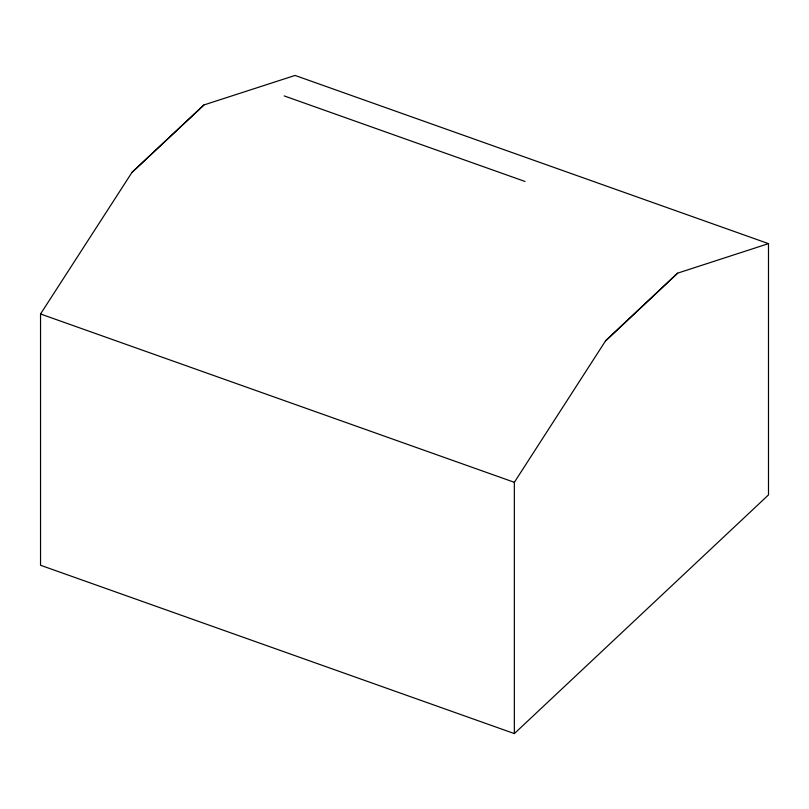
<?xml version="1.0" encoding="UTF-8"?>
<svg xmlns="http://www.w3.org/2000/svg" width="809" height="809" viewBox="0 0 809 809"><rect width="100%" height="100%" fill="white"/><g stroke="black" fill="none" stroke-linecap="round" stroke-linejoin="round"><path stroke-width="1.21" d="M514.352 733.591L514.352 482.316L605.597 340.801L677.598 273.159L768.489 243.64L768.489 494.916L514.352 733.591L40.541 565.258L40.541 313.983L131.907 172.519L204.04 104.917L295.052 75.439L768.489 243.64M131.857 172.459L203.959 104.897M605.658 340.791L677.629 273.179M284.212 95.917L525.011 181.469M40.541 313.983L514.352 482.316"/></g></svg>
